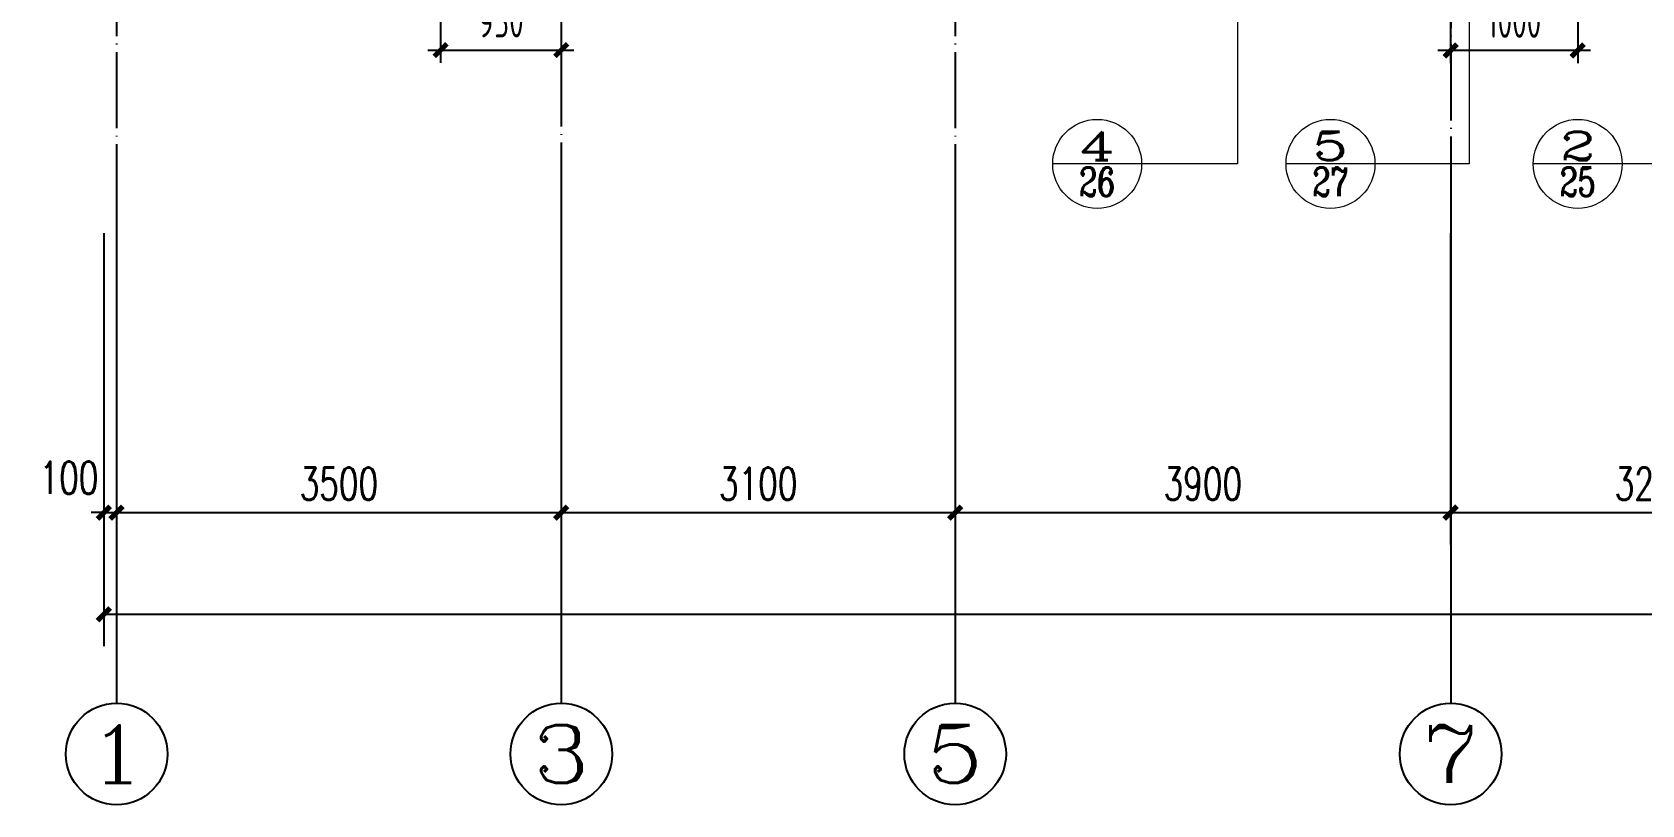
# Model space of a CAD drawing. Extents: x 393367 to 3005760, y 4998 to 826018.
# Drawn here: x 2492042 to 2504711, y 480701 to 486783 of the extents above; entities that cross this region are included whole.
import ezdxf
from ezdxf.enums import TextEntityAlignment as Align

# ---------------------------------------------------------------- set-up
doc = ezdxf.new("R2010")
doc.units = 0
doc.header["$LTSCALE"] = 1000
doc.linetypes.add('DOTE', pattern=[2.42, 2, -0.2, 0.02, -0.2])
doc.layers.get('0').update_dxf_attribs({"linetype": 'CONTINUOUS'})
doc.layers.get('Defpoints').update_dxf_attribs({"linetype": 'CONTINUOUS'})
for name, color, linetype in [('AXIS', 3, 'CONTINUOUS'), ('AXIS_TEXT', 7, 'CONTINUOUS'), ('DIM', 3, 'CONTINUOUS'), ('DOTE', 8, 'DOTE'), ('PUB_TEXT', 7, 'CONTINUOUS')]:
    doc.layers.add(name, color=color, linetype=linetype)
doc.layers.add('DIM_IDEN', color=3, linetype='CONTINUOUS', lineweight=15)
doc.styles.add('_TCH_AXIS', font='COMPLEX', dxfattribs={"bigfont": 'GBCBIG'})
doc.styles.add('_TCH_DIM_T3', font='SIMPLEX', dxfattribs={"width": 0.705882, "bigfont": 'GBCBIG'})
doc.styles.add('_TCH_LABEL', font='COMPLEX', dxfattribs={"bigfont": 'GBCBIG'})
doc.styles.add('COMPLEX', font='COMPLEX')
doc.styles.add('TSSD_Rein', font='Tssdeng.shx', dxfattribs={"width": 0.7, "bigfont": 'hztxt.shx'})
doc.dimstyles.new('_TCH_ARCH&&100', dxfattribs={"dimtxt": 255, "dimasz": 100, "dimexe": 250, "dimexo": 300, "dimgap": 100, "dimtad": 1, "dimdec": 0, "dimzin": 0, "dimdsep": 46, "dimtxsty": '_TCH_DIM_T3', "dimblk": 'ARCHTICK', "dimcen": 0.09, "dimclrt": 7, "dimazin": 2, "dimtfac": 1, "dimtdec": 0, "dimtix": 1, "dimtmove": 2, "dimatfit": 3, "dimldrblk": 'ARCHTICK', "dimfxl": 1, "dimtolj": 1, "dimtzin": 0, "dimarcsym": 0})
doc.dimstyles.new('TSSD_100_100$0', dxfattribs={"dimtxt": 250, "dimasz": 100, "dimexe": 100, "dimexo": 250, "dimgap": 100, "dimtad": 1, "dimdec": 0, "dimzin": 0, "dimdsep": 46, "dimtxsty": 'TSSD_Rein', "dimblk": 'ARCHTICK', "dimcen": 0, "dimdle": 100, "dimclrt": 7, "dimadec": 0, "dimazin": 0, "dimtfac": 1, "dimtdec": 0, "dimtix": 1, "dimtmove": 2, "dimatfit": 3, "dimldrblk": '_tsdbk', "dimfxl": 1, "dimtolj": 1, "dimtzin": 0, "dimarcsym": 0})

# ---------------------------------------------------------------- blocks, each defined once
blk = doc.blocks.new('_ArchTick')
at = {"color": 0, "linetype": 'ByBlock', "const_width": 0.4}
blk.add_lwpolyline([(-0.5, -0.5), (0.5, 0.5)], dxfattribs=at)
blk = doc.blocks.new('*D689')
at = {"layer": 'AXIS', "color": 0, "lineweight": -2, "transparency": 16777216}
for p, q in [((2492606, 485201), (2492606, 482751)), ((2492706, 485201), (2492706, 482751)), ((2492606, 483001), (2492506, 483001)), ((2492606, 483001), (2492706, 483001)), ((2492706, 483001), (2492806, 483001))]:
    blk.add_line(p, q, dxfattribs=at)
at = {"layer": 'Defpoints', "color": 0, "transparency": 16777216}
for p in [(2492606, 485501), (2492706, 485501), (2492706, 483001)]:
    blk.add_point(p, dxfattribs=at)
at = {"layer": 'AXIS', "color": 0, "lineweight": -2, "transparency": 16777216, "xscale": 100, "yscale": 100, "zscale": 100}
blk.add_blockref('_ArchTick', (2492606, 483001), dxfattribs=at)
at = {"layer": 'AXIS', "color": 0, "lineweight": -2, "transparency": 16777216, "xscale": 100, "yscale": 100, "zscale": 100, "rotation": 180}
blk.add_blockref('_ArchTick', (2492706, 483001), dxfattribs=at)
at = {"layer": 'AXIS', "color": 7, "transparency": 16777216, "insert": (2492331, 483276), "char_height": 255, "attachment_point": 5, "style": '_TCH_DIM_T3'}
blk.add_mtext('\\A1;100', dxfattribs=at)
blk = doc.blocks.new('*D690')
at = {"layer": 'AXIS', "color": 0, "lineweight": -2, "transparency": 16777216}
for p, q in [((2492706, 485201), (2492706, 482751)), ((2496206, 485201), (2496206, 482751)), ((2492706, 483001), (2496206, 483001))]:
    blk.add_line(p, q, dxfattribs=at)
at = {"layer": 'Defpoints', "color": 0, "transparency": 16777216}
for p in [(2492706, 485501), (2496206, 485501), (2496206, 483001)]:
    blk.add_point(p, dxfattribs=at)
at = {"layer": 'AXIS', "color": 0, "lineweight": -2, "transparency": 16777216, "xscale": 100, "yscale": 100, "zscale": 100, "rotation": 180}
blk.add_blockref('_ArchTick', (2492706, 483001), dxfattribs=at)
at = {"layer": 'AXIS', "color": 0, "lineweight": -2, "transparency": 16777216, "xscale": 100, "yscale": 100, "zscale": 100}
blk.add_blockref('_ArchTick', (2496206, 483001), dxfattribs=at)
at = {"layer": 'AXIS', "color": 7, "transparency": 16777216, "insert": (2494456, 483228), "char_height": 255, "attachment_point": 5, "style": '_TCH_DIM_T3'}
blk.add_mtext('\\A1;3500', dxfattribs=at)
blk = doc.blocks.new('*D691')
at = {"layer": 'AXIS', "color": 0, "lineweight": -2, "transparency": 16777216}
for p, q in [((2496206, 485201), (2496206, 482751)), ((2499306, 485201), (2499306, 482751)), ((2496206, 483001), (2499306, 483001))]:
    blk.add_line(p, q, dxfattribs=at)
at = {"layer": 'Defpoints', "color": 0, "transparency": 16777216}
for p in [(2496206, 485501), (2499306, 485501), (2499306, 483001)]:
    blk.add_point(p, dxfattribs=at)
at = {"layer": 'AXIS', "color": 0, "lineweight": -2, "transparency": 16777216, "xscale": 100, "yscale": 100, "zscale": 100, "rotation": 180}
blk.add_blockref('_ArchTick', (2496206, 483001), dxfattribs=at)
at = {"layer": 'AXIS', "color": 0, "lineweight": -2, "transparency": 16777216, "xscale": 100, "yscale": 100, "zscale": 100}
blk.add_blockref('_ArchTick', (2499306, 483001), dxfattribs=at)
at = {"layer": 'AXIS', "color": 7, "transparency": 16777216, "insert": (2497756, 483228), "char_height": 255, "attachment_point": 5, "style": '_TCH_DIM_T3'}
blk.add_mtext('\\A1;3100', dxfattribs=at)
blk = doc.blocks.new('*D692')
at = {"layer": 'AXIS', "color": 0, "lineweight": -2, "transparency": 16777216}
for p, q in [((2499306, 485201), (2499306, 482751)), ((2503206, 485201), (2503206, 482751)), ((2499306, 483001), (2503206, 483001))]:
    blk.add_line(p, q, dxfattribs=at)
at = {"layer": 'Defpoints', "color": 0, "transparency": 16777216}
for p in [(2499306, 485501), (2503206, 485501), (2503206, 483001)]:
    blk.add_point(p, dxfattribs=at)
at = {"layer": 'AXIS', "color": 0, "lineweight": -2, "transparency": 16777216, "xscale": 100, "yscale": 100, "zscale": 100, "rotation": 180}
blk.add_blockref('_ArchTick', (2499306, 483001), dxfattribs=at)
at = {"layer": 'AXIS', "color": 0, "lineweight": -2, "transparency": 16777216, "xscale": 100, "yscale": 100, "zscale": 100}
blk.add_blockref('_ArchTick', (2503206, 483001), dxfattribs=at)
at = {"layer": 'AXIS', "color": 7, "transparency": 16777216, "insert": (2501256, 483228), "char_height": 255, "attachment_point": 5, "style": '_TCH_DIM_T3'}
blk.add_mtext('\\A1;3900', dxfattribs=at)
blk = doc.blocks.new('*D693')
at = {"layer": 'AXIS', "color": 0, "lineweight": -2, "transparency": 16777216}
for p, q in [((2503206, 485201), (2503206, 482751)), ((2506406, 485201), (2506406, 482751)), ((2503206, 483001), (2506406, 483001))]:
    blk.add_line(p, q, dxfattribs=at)
at = {"layer": 'Defpoints', "color": 0, "transparency": 16777216}
for p in [(2503206, 485501), (2506406, 485501), (2506406, 483001)]:
    blk.add_point(p, dxfattribs=at)
at = {"layer": 'AXIS', "color": 0, "lineweight": -2, "transparency": 16777216, "xscale": 100, "yscale": 100, "zscale": 100, "rotation": 180}
blk.add_blockref('_ArchTick', (2503206, 483001), dxfattribs=at)
at = {"layer": 'AXIS', "color": 0, "lineweight": -2, "transparency": 16777216, "xscale": 100, "yscale": 100, "zscale": 100}
blk.add_blockref('_ArchTick', (2506406, 483001), dxfattribs=at)
at = {"layer": 'AXIS', "color": 7, "transparency": 16777216, "insert": (2504806, 483228), "char_height": 255, "attachment_point": 5, "style": '_TCH_DIM_T3'}
blk.add_mtext('\\A1;3200', dxfattribs=at)
blk = doc.blocks.new('*D698')
at = {"layer": 'AXIS', "color": 0, "lineweight": -2, "transparency": 16777216}
for p, q in [((2492606, 485201), (2492606, 481951)), ((2547606, 485201), (2547606, 481951)), ((2492606, 482201), (2547606, 482201))]:
    blk.add_line(p, q, dxfattribs=at)
at = {"layer": 'Defpoints', "color": 0, "transparency": 16777216}
for p in [(2492606, 485501), (2547606, 485501), (2547606, 482201)]:
    blk.add_point(p, dxfattribs=at)
at = {"layer": 'AXIS', "color": 0, "lineweight": -2, "transparency": 16777216, "xscale": 100, "yscale": 100, "zscale": 100, "rotation": 180}
blk.add_blockref('_ArchTick', (2492606, 482201), dxfattribs=at)
at = {"layer": 'AXIS', "color": 0, "lineweight": -2, "transparency": 16777216, "xscale": 100, "yscale": 100, "zscale": 100}
blk.add_blockref('_ArchTick', (2547606, 482201), dxfattribs=at)
at = {"layer": 'AXIS', "color": 7, "transparency": 16777216, "insert": (2520106, 482428), "char_height": 255, "attachment_point": 5, "style": '_TCH_DIM_T3'}
blk.add_mtext('\\A1;55000', dxfattribs=at)
blk = doc.blocks.new('_axiso')
blk.add_circle((0, 0), 0.5)
at = {"layer": 'AXIS_TEXT', "style": 'COMPLEX', "width": 1.041667}
blk.add_attdef('A', text='', height=0.56, dxfattribs=at).set_placement((-0.25, -0.28), (0.25, -0.28), align=Align.FIT)
blk = doc.blocks.new('*D3013')
at = {"layer": 'Defpoints', "color": 0}
for p in [(2495256, 487501), (2496206, 487501), (2496206, 486642)]:
    blk.add_point(p, dxfattribs=at)
at = {"layer": 'DIM', "color": 0, "lineweight": -2}
for p, q in [((2495256, 487251), (2495256, 486542)), ((2496206, 487251), (2496206, 486542)), ((2495156, 486642), (2496306, 486642))]:
    blk.add_line(p, q, dxfattribs=at)
at = {"layer": 'DIM', "color": 0, "lineweight": -2, "xscale": 100, "yscale": 100, "zscale": 100, "rotation": 180}
blk.add_blockref('_ArchTick', (2495256, 486642), dxfattribs=at)
at = {"layer": 'DIM', "color": 0, "lineweight": -2, "xscale": 100, "yscale": 100, "zscale": 100}
blk.add_blockref('_ArchTick', (2496206, 486642), dxfattribs=at)
at = {"layer": 'DIM', "color": 7, "insert": (2495731, 486867), "char_height": 250, "attachment_point": 5, "style": 'TSSD_Rein'}
blk.add_mtext('\\A1;950', dxfattribs=at)
blk = doc.blocks.new('_tsdbk')
blk.add_line((-1, 0), (0, 0))
at = {"const_width": 0.5}
blk.add_lwpolyline([(-0.7, -0.7), (0.7, 0.7)], dxfattribs=at)
blk = doc.blocks.new('*D3014')
at = {"layer": 'Defpoints', "color": 0}
for p in [(2503206, 487501), (2504206, 487501), (2503206, 486639)]:
    blk.add_point(p, dxfattribs=at)
at = {"layer": 'DIM', "color": 0, "lineweight": -2}
for p, q in [((2503206, 487251), (2503206, 486539)), ((2504206, 487251), (2504206, 486539)), ((2504306, 486639), (2503106, 486639))]:
    blk.add_line(p, q, dxfattribs=at)
at = {"layer": 'DIM', "color": 0, "lineweight": -2, "xscale": 100, "yscale": 100, "zscale": 100, "rotation": 180}
blk.add_blockref('_ArchTick', (2503206, 486639), dxfattribs=at)
at = {"layer": 'DIM', "color": 0, "lineweight": -2, "xscale": 100, "yscale": 100, "zscale": 100}
blk.add_blockref('_ArchTick', (2504206, 486639), dxfattribs=at)
at = {"layer": 'DIM', "color": 7, "insert": (2503706, 486864), "char_height": 250, "attachment_point": 5, "style": 'TSSD_Rein'}
blk.add_mtext('\\A1;1000', dxfattribs=at)

msp = doc.modelspace()

# ---------------------------------------------------------------- linework, layer by layer
at = {"layer": 'AXIS'}
for p, q in [((2492706.45954, 485500.93054), (2492706.45954, 481500.93054)), ((2496206.45954, 485500.93054), (2496206.45954, 481500.93054)), ((2499306.45954, 485500.93054), (2499306.45954, 481500.93054)), ((2503206.45954, 485500.93054), (2503206.45954, 481500.93054))]:
    msp.add_line(p, q, dxfattribs=at)
at = {"layer": 'DIM_IDEN', "color": 150}
for p, q in [((2501529.48303, 487600.93839), (2501529.48303, 485746.31151)), ((2503352.19309, 487590.92974), (2503352.19309, 485746.31092)), ((2500774.20364, 485746.31151), (2500074.20364, 485746.31151)), ((2501529.48303, 485746.31151), (2500774.20364, 485746.31151)), ((2502610.28269, 485746.31092), (2501910.28269, 485746.31092)), ((2503352.19309, 485746.31092), (2502610.28269, 485746.31092)), ((2504556.48047, 485746.30398), (2503856.48047, 485746.30398)), ((2505373.06717, 485746.30398), (2504556.48047, 485746.30398))]:
    msp.add_line(p, q, dxfattribs=at)
for centre in [(2500424.20364, 485746.31151), (2502260.28269, 485746.31092), (2504206.48047, 485746.30398)]:
    msp.add_circle(centre, 350, dxfattribs=at)
at = {"layer": 'DOTE', "linetype": 'DOTE', "ltscale": 0.3}
for p, q in [((2492706.45954, 504050.93054), (2492706.45954, 485500.93054)), ((2499306.45954, 504050.93054), (2499306.45954, 485500.93054)), ((2503206.45954, 495400.93054), (2503206.45954, 485500.93054)), ((2496206.45954, 493900.93054), (2496206.45954, 485500.93054))]:
    msp.add_line(p, q, dxfattribs=at)

# ---------------------------------------------------------------- block references
at = {"layer": 'AXIS'}
ref = msp.add_blockref('_axiso', (2492706.45954, 481100.93054), dxfattribs=dict(at, xscale=800, yscale=800, zscale=800))
ref.add_attrib('A', '1', dxfattribs={"layer": 'AXIS_TEXT', "height": 452.54834, "style": '_TCH_AXIS', "width": 2.333333}).set_placement((2492480.18537, 480874.65637), (2492932.73371, 480874.65637), align=Align.FIT)
ref = msp.add_blockref('_axiso', (2496206.45954, 481100.93054), dxfattribs=dict(at, xscale=800, yscale=800, zscale=800))
ref.add_attrib('A', '3', dxfattribs={"layer": 'AXIS_TEXT', "height": 452.54834, "style": '_TCH_AXIS', "width": 1.5}).set_placement((2495980.18537, 480874.65637), (2496432.73371, 480874.65637), align=Align.FIT)
ref = msp.add_blockref('_axiso', (2499306.45954, 481100.93054), dxfattribs=dict(at, xscale=800, yscale=800, zscale=800))
ref.add_attrib('A', '5', dxfattribs={"layer": 'AXIS_TEXT', "height": 452.54834, "style": '_TCH_AXIS', "width": 1.5}).set_placement((2499080.18537, 480874.65637), (2499532.73371, 480874.65637), align=Align.FIT)
ref = msp.add_blockref('_axiso', (2503206.45954, 481100.93054), dxfattribs=dict(at, xscale=800, yscale=800, zscale=800))
ref.add_attrib('A', '7', dxfattribs={"layer": 'AXIS_TEXT', "height": 452.54834, "style": '_TCH_AXIS', "width": 1.5}).set_placement((2502980.18537, 480874.65637), (2503432.73371, 480874.65637), align=Align.FIT)

# ---------------------------------------------------------------- texts
at = {"layer": 'PUB_TEXT', "style": '_TCH_LABEL'}
for s, height, width, p, p2 in [('4', 225.39565, 1.640625, (2500283.33135, 485774.48597), (2500565.07592, 485774.48597)), ('5', 225.39565, 1.875, (2502119.4104, 485774.48537), (2502401.15497, 485774.48537)), ('2', 225.39565, 1.875, (2504065.60819, 485774.47843), (2504347.35276, 485774.47843)), ('26', 225.395652, 0.772059, (2500283.33135, 485492.74141), (2500565.07592, 485492.74141)), ('27', 225.395652, 0.772059, (2502119.4104, 485492.74081), (2502401.15497, 485492.74081)), ('25', 225.395652, 0.772059, (2504065.60819, 485492.73387), (2504347.35276, 485492.73387))]:
    msp.add_text(s, height=height, dxfattribs=dict(at, width=width)).set_placement(p, p2, align=Align.FIT)

# ---------------------------------------------------------------- dimensions: what is measured, and where the dimension line sits
at = {"layer": 'AXIS'}
dim = msp.add_linear_dim(base=(2492706.45954, 483000.93054), p1=(2492606.45954, 485500.93054), p2=(2492706.45954, 485500.93054), angle=0, dimstyle='_TCH_ARCH&&100', dxfattribs=at)
dim.commit()
dim.dimension.update_dxf_attribs({"geometry": '*D689', "text_midpoint": (2492331.45954, 483275.93054), "dimtype": 161})
for p1, p2, distance, picture, middle in [((2492606.45954, 485500.93054), (2547606.45954, 485500.93054), -3300, '*D698', (2520106.45954, 482428.43054)), ((2492706.45954, 485500.93054), (2496206.45954, 485500.93054), -2500, '*D690', (2494456.45954, 483228.43054)), ((2496206.45954, 485500.93054), (2499306.45954, 485500.93054), -2500, '*D691', (2497756.45954, 483228.43054)), ((2499306.45954, 485500.93054), (2503206.45954, 485500.93054), -2500, '*D692', (2501256.45954, 483228.43054)), ((2503206.45954, 485500.93054), (2506406.45954, 485500.93054), -2500, '*D693', (2504806.45954, 483228.43054))]:
    dim = msp.add_aligned_dim(p1=p1, p2=p2, distance=distance, dimstyle='_TCH_ARCH&&100', dxfattribs=at)
    dim.commit()
    dim.dimension.update_dxf_attribs({"geometry": picture, "text_midpoint": middle})
at = {"layer": 'DIM'}
for base, p1, p2, picture, middle in [((2496206.45954, 486641.6674), (2495256.46121, 487500.93054), (2496206.45954, 487500.93054), '*D3013', (2495731.46038, 486866.6674)), ((2503206.45954, 486638.86926), (2504206.45851, 487500.92635), (2503206.45954, 487500.92635), '*D3014', (2503706.45902, 486863.86926))]:
    dim = msp.add_linear_dim(base=base, p1=p1, p2=p2, dimstyle='TSSD_100_100$0', dxfattribs=at)
    dim.commit()
    dim.dimension.update_dxf_attribs({"geometry": picture, "text_midpoint": middle})

doc.saveas('drawing.dxf')
